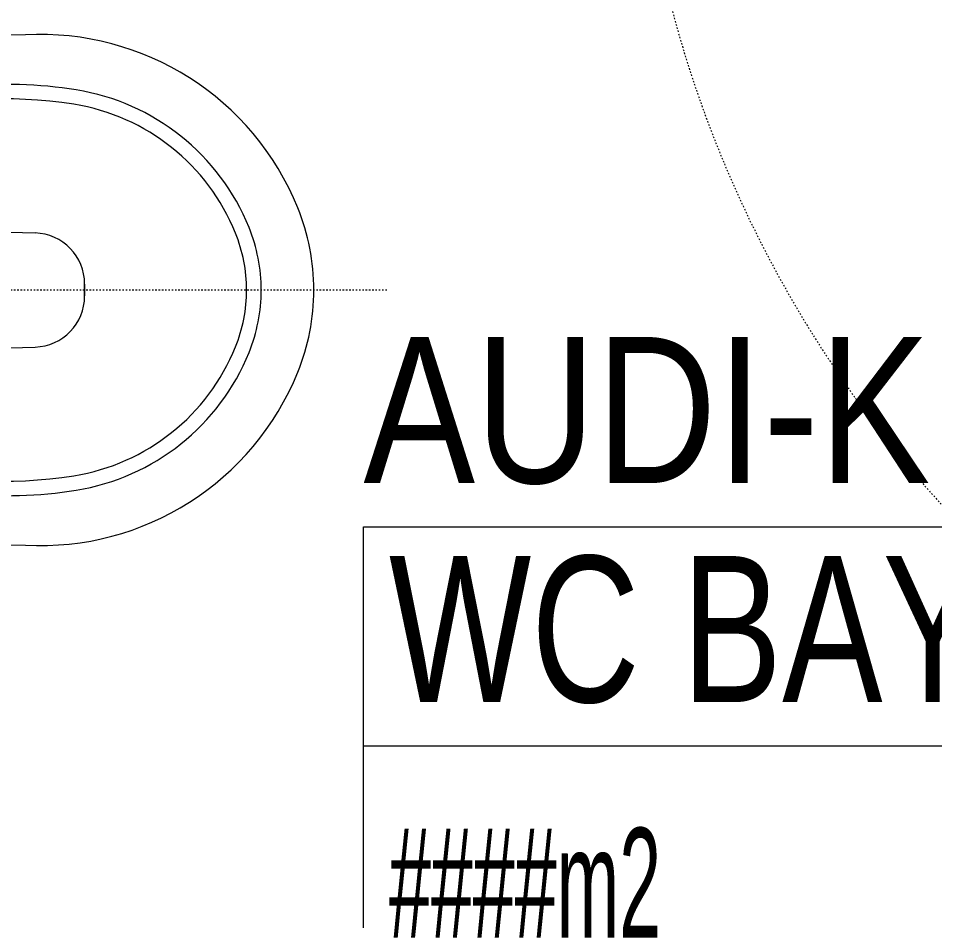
# Model space of a CAD drawing. Extents: x -1439 to 23780, y -1362 to 4476.
# Drawn here: x 10284.3 to 10347, y 2145.8 to 2207.6 of the extents above; entities that cross this region are included whole.
import ezdxf
from ezdxf.enums import TextEntityAlignment as Align

# ---------------------------------------------------------------- set-up
doc = ezdxf.new("R2010")
doc.units = 0
doc.header["$MEASUREMENT"] = 0
doc.linetypes.add('Audi$0$DOT2', pattern=[0.125, 0, -0.125])
doc.layers.get('0').update_dxf_attribs({"color": 9, "lineweight": 9})
for name, color, linetype, lineweight in [('Audi$0$05V', 8, 'Continuous', 9), ('Audi$0$20', 8, 'Audi$0$DOT2', 9), ('Audi$0$21', 8, 'Continuous', 9)]:
    doc.layers.add(name, color=color, linetype=linetype, lineweight=lineweight)
doc.styles.add('Audi$0$Arial', font='arial.ttf', dxfattribs={"height": 2.5})
doc.styles.add('Audi$0$MuuM_TEXT-STANDART', font='ARIALN.TTF')

# ---------------------------------------------------------------- blocks, each defined once
blk = doc.blocks.new('Audi$0$san-klo-06-p')
at = {"linetype": 'Audi$0$DOT2'}
blk.add_line((0, -61), (0, 5), dxfattribs=at)
for p, q in [((-4.158019298723957, -28.43442233578389), (-3.905189181845343, -36.91821042136871)), ((4.158019298723957, -28.43442233578389), (3.905189181845343, -36.91821042136871)), ((0, -40.31395125024572), (-0.4067423800152028, -40.31395125024572)), ((-0.4067423800152028, -40.31395125024572), (0, -40.31395125024572)), ((0.4067423800152028, -40.31395125024572), (0, -40.31395125024572)), ((0, -40.31395125024572), (0.4067423800152028, -40.31395125024572))]:
    blk.add_line(p, q)
blk.add_lwpolyline([(-15.5, 0, 0.0181628470062377), (-17.47196496077231, -36.26013260072796, 0.3205287056357122), (-5.625, -54.90537216330267, 0.0963961176293174), (0, -56, 0.0963961176293174), (5.625, -54.90537216330267, 0.3205287056357121), (17.47196496077595, -36.26013260072796, 0.0181628470062377), (15.5, 0)], format="xyb", close=True)
for centre, radius, start, end in [((15.91510823917997, -34.97572838532506), 30, 159.420088504973, 189.1280785422966), ((-15.91510823917997, -34.97572838532506), 30, 350.8719214577034, 20.57991149502698), ((15.91510823917997, -34.97572838532506), 28.99999999999998, 162.8726879048467, 189.1280785422966), ((-15.91510823917997, -34.97572838532506), 28.99999999999999, 350.8719214577034, 17.12731209515333), ((-0.4067423800152028, -36.81395125024574), 3.499999999999998, 181.7069983645544, 270), ((0.4067423800152028, -36.81395125024574), 3.499999999999998, 270, 358.2930016354455), ((1.5, -37.29190075644874), 15.39999999999999, 189.1280785422966, 247.9756871629567), ((1.5, -37.29190075644874), 14.4, 189.1280785422966, 247.9756871629567), ((-1.5, -37.29190075644874), 14.40000000000001, 292.0243128370433, 350.8719214577034), ((-1.5, -37.29190075644874), 15.39999999999999, 292.0243128370433, 350.8719214577034), ((0, -41), 10.39999999999995, 247.9756871629567, 270), ((0, -41), 10.39999999999995, 270, 292.0243128370433), ((0, -41), 11.39999999999997, 247.9756871629567, 270), ((0, -41), 11.39999999999997, 270, 292.0243128370433)]:
    blk.add_arc(centre, radius, start, end)
blk = doc.blocks.new('Audi$0$A$C74064896')
at = {"layer": 'Audi$0$05V', "rotation": 90}
blk.add_blockref('Audi$0$san-klo-06-p', (-219.0082728266661, -41.00000000007275), dxfattribs=at)
blk = doc.blocks.new('Audi$0$0_roomno2-flat-2')
at = {"layer": 'Audi$0$21'}
blk.add_lwpolyline([(96.875, -52.5000000000109), (0, -52.5000000000109), (0, 0), (96.875, 0)], close=True, dxfattribs=at)
blk.add_lwpolyline([(0, -15.00000000000727), (96.875, -15.00000000000727)], dxfattribs=at)
at = {"layer": 'Audi$0$21', "style": 'Audi$0$Arial'}
blk.add_attdef('ODANO', (0, 5.850000000005817), '', height=10, dxfattribs=at)
blk.add_attdef('MEKANADI', text='', height=10, dxfattribs=at).set_placement((1.75, -15.00000000000727), align=Align.BOTTOM_LEFT)
at = {"layer": 'Audi$0$21', "style": 'Audi$0$MuuM_TEXT-STANDART', "width": 0.6}
for tag, p in [('YER01', (50, -22.50000000000728)), ('TAVAN01', (68.75, -22.50000000000728)), ('DUVAR01', (87.5, -22.50000000000728)), ('YER02', (50, -33.75000000000728)), ('TAVAN02', (68.75, -33.75000000000728)), ('DUVAR02', (87.5, -33.75000000000728)), ('YER03', (50, -45.00000000000728)), ('TAVAN03', (68.75, -45.00000000000728)), ('DUVAR03', (87.5, -45.00000000000728))]:
    blk.add_attdef(tag, text='', height=7.5, dxfattribs=at).set_placement(p, align=Align.MIDDLE_CENTER)
for tag, p in [('M2', (1.75, -24.37500000000728)), ('TEMIZTAVANYUKSEKLIGI', (9, -43.03976339674772))]:
    blk.add_attdef(tag, text='', height=7.5, dxfattribs=at).set_placement(p, align=Align.MIDDLE_LEFT)
blk = doc.blocks.new('Audi$0$p-kapı')
at = {"layer": 'Audi$0$20'}
blk.add_arc((4.870000000002619, -4.600294117648446), 81.60029411766662, 270.1053228038254, 0, dxfattribs=at)

msp = doc.modelspace()

# ---------------------------------------------------------------- block references
at = {"rotation": 270}
msp.add_blockref('Audi$0$p-kapı', (10412.50000012271, 2234.000004310685), dxfattribs=at)
msp.add_blockref('Audi$0$A$C74064896', (10467.50000012271, 2230.000004310685))
ref = msp.add_blockref('Audi$0$0_roomno2-flat-2', (10307.89366638585, 2172.783157985918))
ref.add_attrib('ODANO', 'AUDI-K1-12', dxfattribs={"layer": 'Audi$0$21', "height": 10, "style": 'Audi$0$MuuM_TEXT-STANDART'}).set_placement((10307.89366638585, 2172.783157985918), align=Align.BOTTOM_LEFT)
ref.add_attrib('MEKANADI', 'WC BAYAN', dxfattribs={"layer": 'Audi$0$21', "height": 10, "style": 'Audi$0$MuuM_TEXT-STANDART', "width": 0.9}).set_placement((10309.64366638585, 2157.783157985911), align=Align.BOTTOM_LEFT)
ref.add_attrib('M2', '####m2', dxfattribs={"layer": 'Audi$0$21', "height": 7.5, "style": 'Audi$0$MuuM_TEXT-STANDART', "width": 0.6}).set_placement((10309.64366638585, 2148.408157985911), align=Align.MIDDLE_LEFT)

doc.saveas('drawing.dxf')
